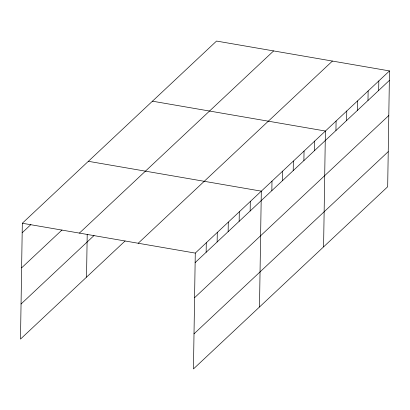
<?xml version="1.0" encoding="UTF-8"?>
<svg xmlns="http://www.w3.org/2000/svg" width="410" height="410" viewBox="0 0 410 410"><rect width="100%" height="100%" fill="white"/><g stroke="black" fill="none" stroke-linecap="round" stroke-linejoin="round"><path stroke-width="0.61" d="M389.5 70.915L195.278 253.098L193.458 368.933L387.681 186.75L389.5 70.915L216.541 41.067L22.319 223.25L20.5 339.085L125.086 240.983M86.536 277.145L87.207 234.448M206.133 252.293L206.281 242.771M217.141 241.967L217.29 232.449M228.144 231.645L228.293 222.123M239.153 221.323L239.302 211.801M250.156 210.996L250.305 201.479M259.494 306.987L261.313 191.152L88.355 161.309M271.845 190.655L271.994 181.133M282.526 180.636L282.68 171.113M293.212 170.616L293.36 161.094M303.892 160.597L304.041 151.075M314.572 150.572L314.726 141.055M323.587 246.871L325.407 131.036L152.448 101.188M335.939 130.534L336.087 121.017M346.619 120.514L346.773 110.992M357.305 110.495L357.453 100.973M367.985 100.476L368.134 90.953M378.666 90.456L378.819 80.934M22.171 232.772L30.883 224.598M21.617 267.853L61.977 230M79.396 233.1L273.619 50.917M21.053 304L94.054 235.524M138.201 243.248L332.423 61.064M195.129 262.615L389.351 80.437M194.576 297.701L388.798 115.517M194.007 333.848L388.229 151.664M22.319 223.25L195.278 253.098"/></g></svg>
